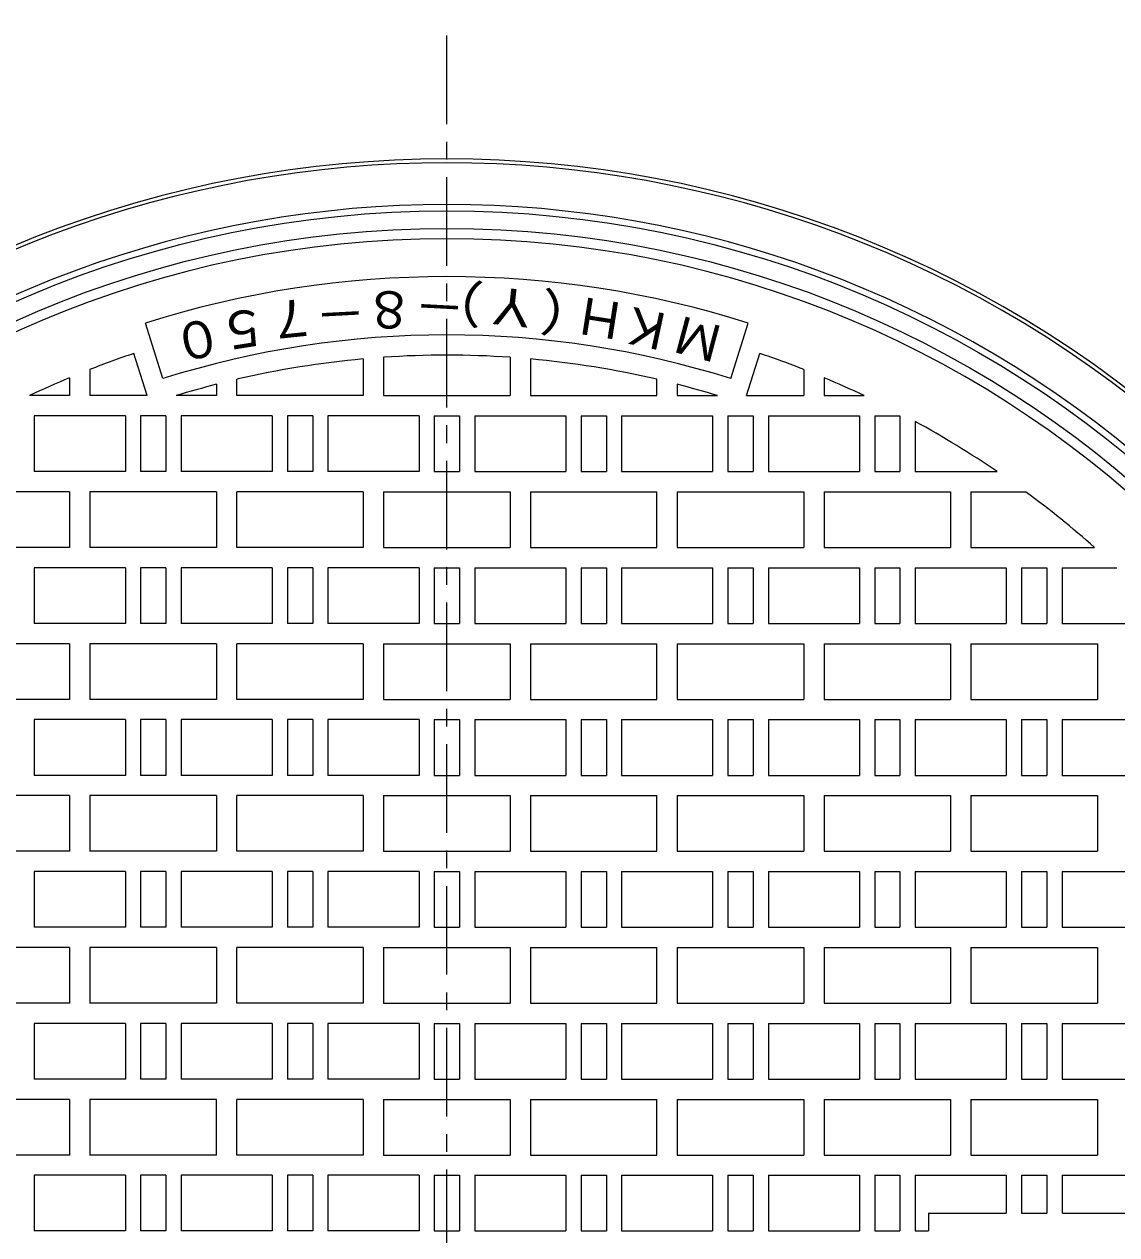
# Model space of a CAD drawing. Units: millimetres, scale not verified. Extents: x -1027 to 1330, y -945 to 927.
# Drawn here: x -680.8 to -249.2, y 448.6 to 926.8 of the extents above; entities that cross this region are included whole.
import ezdxf
from ezdxf.enums import TextEntityAlignment as Align

# ---------------------------------------------------------------- set-up
doc = ezdxf.new("R2010")
doc.units = ezdxf.units.MM
doc.header["$LTSCALE"] = 7
doc.linetypes.add('CHAIN1', pattern=[8, 5, -1, 1, -1])
doc.layers.add('0-1_躯体', color=2, linetype='Continuous', lineweight=9)
doc.layers.add('0-2_仕上', color=3, linetype='Continuous', lineweight=9)
doc.styles.add('ＭＳ ゴシック', font='')
doc.styles.get('ＭＳ ゴシック').set_extended_font_data('MS Gothic')

msp = doc.modelspace()

# ---------------------------------------------------------------- linework, layer by layer
at = {"layer": '0-1_躯体'}
for radius in [422, 415]:
    msp.add_circle((-513.805, 431.078), radius, dxfattribs=at)
for radius, start, end in [(442.5, 46.16939, 133.83061), (441, 48.05461, 131.94537), (424.5, 48.80472, 131.19527)]:
    msp.add_arc((-513.805, 431.078), radius, start, end, dxfattribs=at)
at = {"layer": '0-2_仕上', "linetype": 'CHAIN1'}
msp.add_line((-513.805, -64.646), (-513.805, 926.802), dxfattribs=at)
at = {"layer": '0-2_仕上'}
for p, q in [((-625.968, 786.815), (-632.884, 808.75)), ((-401.641, 786.815), (-394.725, 808.75)), ((-632.232, 780.078), (-637.482, 796.728)), ((-546.805, 794.583), (-546.805, 780.078)), ((-538.805, 795.221), (-538.805, 780.078)), ((-488.805, 795.221), (-488.805, 780.078)), ((-480.805, 794.583), (-480.805, 780.078)), ((-395.378, 780.078), (-390.127, 796.728)), ((-654.805, 790.404), (-654.805, 780.078)), ((-372.805, 790.404), (-372.805, 780.078)), ((-662.805, 787.161), (-662.805, 780.078)), ((-596.804, 780.078), (-596.804, 786.516)), ((-430.805, 780.078), (-430.805, 786.516)), ((-364.805, 787.161), (-364.805, 780.078)), ((-662.805, 780.078), (-678.714, 780.078)), ((-632.232, 780.078), (-654.805, 780.078)), ((-546.805, 780.078), (-596.804, 780.078)), ((-538.805, 780.078), (-488.805, 780.078)), ((-480.805, 780.078), (-430.805, 780.078)), ((-395.378, 780.078), (-372.805, 780.078)), ((-364.805, 780.078), (-348.896, 780.078)), ((-640.804, 772.078), (-640.804, 750.078)), ((-624.805, 772.078), (-624.805, 750.078)), ((-582.805, 772.078), (-582.805, 750.078)), ((-566.805, 772.078), (-566.805, 750.078)), ((-560.805, 772.078), (-560.805, 750.078)), ((-524.804, 772.078), (-560.805, 772.078)), ((-518.805, 772.078), (-518.805, 750.078)), ((-518.805, 772.078), (-508.805, 772.078)), ((-508.805, 772.078), (-508.805, 750.078)), ((-502.805, 772.078), (-466.805, 772.078)), ((-466.805, 772.078), (-466.805, 750.078)), ((-460.805, 772.078), (-460.805, 750.078)), ((-444.805, 772.078), (-444.805, 750.078)), ((-402.805, 772.078), (-402.805, 750.078)), ((-386.805, 772.078), (-386.805, 750.078)), ((-344.805, 772.078), (-334.805, 772.078)), ((-334.805, 772.078), (-334.805, 750.078)), ((-328.805, 769.857), (-328.805, 750.078)), ((-640.804, 750.078), (-676.804, 750.078)), ((-624.805, 750.078), (-634.804, 750.078)), ((-582.805, 750.078), (-618.804, 750.078)), ((-566.805, 750.078), (-576.804, 750.078)), ((-518.805, 750.078), (-508.805, 750.078)), ((-460.805, 750.078), (-450.805, 750.078)), ((-444.805, 750.078), (-408.805, 750.078)), ((-402.805, 750.078), (-392.805, 750.078)), ((-386.805, 750.078), (-350.805, 750.078)), ((-328.805, 750.078), (-296.469, 750.078)), ((-662.805, 742.078), (-712.805, 742.078)), ((-654.805, 742.078), (-654.805, 720.078)), ((-604.805, 742.078), (-654.805, 742.078)), ((-546.805, 742.078), (-596.804, 742.078)), ((-596.804, 720.078), (-596.804, 742.078)), ((-546.805, 742.078), (-546.805, 720.078)), ((-538.805, 742.078), (-538.805, 720.078)), ((-538.805, 742.078), (-488.805, 742.078)), ((-488.805, 742.078), (-488.805, 720.078)), ((-480.805, 742.078), (-480.805, 720.078)), ((-480.805, 742.078), (-430.805, 742.078)), ((-430.805, 720.078), (-430.805, 742.078)), ((-422.805, 742.078), (-372.805, 742.078)), ((-372.805, 742.078), (-372.805, 720.078)), ((-364.805, 742.078), (-314.805, 742.078)), ((-314.805, 742.078), (-314.805, 720.078)), ((-306.805, 742.078), (-306.805, 720.078)), ((-306.805, 742.078), (-285.167, 742.078)), ((-546.805, 720.078), (-596.804, 720.078)), ((-538.805, 720.078), (-488.805, 720.078)), ((-480.805, 720.078), (-430.805, 720.078)), ((-306.805, 720.078), (-257.924, 720.078)), ((-640.804, 712.078), (-640.804, 690.078)), ((-624.805, 712.078), (-624.805, 690.078)), ((-582.805, 712.078), (-582.805, 690.078)), ((-566.805, 712.078), (-566.805, 690.078)), ((-560.805, 712.078), (-560.805, 690.078)), ((-524.804, 712.078), (-560.805, 712.078)), ((-518.805, 712.078), (-518.805, 690.078)), ((-518.805, 712.078), (-508.805, 712.078)), ((-508.805, 712.078), (-508.805, 690.078)), ((-502.805, 712.078), (-466.805, 712.078)), ((-466.805, 712.078), (-466.805, 690.078)), ((-460.805, 712.078), (-460.805, 690.078)), ((-444.805, 712.078), (-444.805, 690.078)), ((-402.805, 712.078), (-402.805, 690.078)), ((-386.805, 712.078), (-386.805, 690.078)), ((-344.805, 712.078), (-344.805, 690.078)), ((-328.805, 712.078), (-328.805, 690.078)), ((-286.805, 712.078), (-286.805, 690.078)), ((-270.805, 712.078), (-249.164, 712.078)), ((-640.804, 690.078), (-676.804, 690.078)), ((-624.805, 690.078), (-634.804, 690.078)), ((-582.805, 690.078), (-618.804, 690.078)), ((-566.805, 690.078), (-576.804, 690.078)), ((-518.805, 690.078), (-508.805, 690.078)), ((-460.805, 690.078), (-450.805, 690.078)), ((-444.805, 690.078), (-408.805, 690.078)), ((-402.805, 690.078), (-392.805, 690.078)), ((-386.805, 690.078), (-350.805, 690.078)), ((-344.805, 690.078), (-334.805, 690.078)), ((-328.805, 690.078), (-292.805, 690.078)), ((-286.805, 690.078), (-276.805, 690.078)), ((-662.805, 682.078), (-712.805, 682.078)), ((-654.805, 682.078), (-654.805, 660.078)), ((-604.805, 682.078), (-654.805, 682.078)), ((-546.805, 682.078), (-596.804, 682.078)), ((-596.804, 660.078), (-596.804, 682.078)), ((-546.805, 682.078), (-546.805, 660.078)), ((-538.805, 682.078), (-538.805, 660.078)), ((-538.805, 682.078), (-488.805, 682.078)), ((-488.805, 682.078), (-488.805, 660.078)), ((-480.805, 682.078), (-480.805, 660.078)), ((-480.805, 682.078), (-430.805, 682.078)), ((-430.805, 660.078), (-430.805, 682.078)), ((-422.805, 682.078), (-372.805, 682.078)), ((-372.805, 682.078), (-372.805, 660.078)), ((-364.805, 682.078), (-314.805, 682.078)), ((-314.805, 682.078), (-314.805, 660.078)), ((-306.805, 682.078), (-256.805, 682.078)), ((-256.805, 682.078), (-256.805, 660.078)), ((-546.805, 660.078), (-596.804, 660.078)), ((-538.805, 660.078), (-488.805, 660.078)), ((-480.805, 660.078), (-430.805, 660.078)), ((-640.804, 652.078), (-640.804, 630.078)), ((-624.805, 652.078), (-624.805, 630.078)), ((-582.805, 652.078), (-582.805, 630.078)), ((-566.805, 652.078), (-566.805, 630.078)), ((-560.805, 652.078), (-560.805, 630.078)), ((-524.804, 652.078), (-560.805, 652.078)), ((-518.805, 652.078), (-518.805, 630.078)), ((-518.805, 652.078), (-508.805, 652.078)), ((-508.805, 652.078), (-508.805, 630.078)), ((-502.805, 652.078), (-466.805, 652.078)), ((-466.805, 652.078), (-466.805, 630.078)), ((-460.805, 652.078), (-460.805, 630.078)), ((-444.805, 652.078), (-444.805, 630.078)), ((-402.805, 652.078), (-402.805, 630.078)), ((-386.805, 652.078), (-386.805, 630.078)), ((-344.805, 652.078), (-344.805, 630.078)), ((-328.805, 652.078), (-328.805, 630.078)), ((-286.805, 652.078), (-286.805, 630.078)), ((-270.805, 652.078), (-270.805, 630.078)), ((-640.804, 630.078), (-676.804, 630.078)), ((-624.805, 630.078), (-634.804, 630.078)), ((-582.805, 630.078), (-618.804, 630.078)), ((-566.805, 630.078), (-576.804, 630.078)), ((-518.805, 630.078), (-508.805, 630.078)), ((-460.805, 630.078), (-450.805, 630.078)), ((-444.805, 630.078), (-408.805, 630.078)), ((-402.805, 630.078), (-392.805, 630.078)), ((-386.805, 630.078), (-350.805, 630.078)), ((-344.805, 630.078), (-334.805, 630.078)), ((-328.805, 630.078), (-292.805, 630.078)), ((-286.805, 630.078), (-276.805, 630.078)), ((-270.805, 630.078), (-234.805, 630.078)), ((-662.805, 622.078), (-712.805, 622.078)), ((-654.805, 622.078), (-654.805, 600.078)), ((-604.805, 622.078), (-654.805, 622.078)), ((-546.805, 622.078), (-596.804, 622.078)), ((-596.804, 600.078), (-596.804, 622.078)), ((-546.805, 622.078), (-546.805, 600.078)), ((-538.805, 622.078), (-538.805, 600.078)), ((-538.805, 622.078), (-488.805, 622.078)), ((-488.805, 622.078), (-488.805, 600.078)), ((-480.805, 622.078), (-480.805, 600.078)), ((-480.805, 622.078), (-430.805, 622.078)), ((-430.805, 600.078), (-430.805, 622.078)), ((-422.805, 622.078), (-372.805, 622.078)), ((-372.805, 622.078), (-372.805, 600.078)), ((-364.805, 622.078), (-314.805, 622.078)), ((-314.805, 622.078), (-314.805, 600.078)), ((-306.805, 622.078), (-256.805, 622.078)), ((-256.805, 622.078), (-256.805, 600.078)), ((-546.805, 600.078), (-596.804, 600.078)), ((-538.805, 600.078), (-488.805, 600.078)), ((-480.805, 600.078), (-430.805, 600.078)), ((-640.804, 592.078), (-640.804, 570.078)), ((-624.805, 592.078), (-624.805, 570.078)), ((-582.805, 592.078), (-582.805, 570.078)), ((-566.805, 592.078), (-566.805, 570.078)), ((-560.805, 592.078), (-560.805, 570.078)), ((-524.804, 592.078), (-560.805, 592.078)), ((-518.805, 592.078), (-518.805, 570.078)), ((-518.805, 592.078), (-508.805, 592.078)), ((-508.805, 592.078), (-508.805, 570.078)), ((-502.805, 592.078), (-466.805, 592.078)), ((-466.805, 592.078), (-466.805, 570.078)), ((-460.805, 592.078), (-460.805, 570.078)), ((-444.805, 592.078), (-444.805, 570.078)), ((-402.805, 592.078), (-402.805, 570.078)), ((-386.805, 592.078), (-386.805, 570.078)), ((-344.805, 592.078), (-344.805, 570.078)), ((-328.805, 592.078), (-328.805, 570.078)), ((-286.805, 592.078), (-286.805, 570.078)), ((-270.805, 592.078), (-270.805, 570.078)), ((-640.804, 570.078), (-676.804, 570.078)), ((-624.805, 570.078), (-634.804, 570.078)), ((-582.805, 570.078), (-618.804, 570.078)), ((-566.805, 570.078), (-576.804, 570.078)), ((-518.805, 570.078), (-508.805, 570.078)), ((-460.805, 570.078), (-450.805, 570.078)), ((-444.805, 570.078), (-408.805, 570.078)), ((-402.805, 570.078), (-392.805, 570.078)), ((-386.805, 570.078), (-350.805, 570.078)), ((-344.805, 570.078), (-334.805, 570.078)), ((-328.805, 570.078), (-292.805, 570.078)), ((-286.805, 570.078), (-276.805, 570.078)), ((-270.805, 570.078), (-234.805, 570.078)), ((-662.805, 562.078), (-712.805, 562.078)), ((-654.805, 562.078), (-654.805, 540.078)), ((-604.805, 562.078), (-654.805, 562.078)), ((-546.805, 562.078), (-596.804, 562.078)), ((-596.804, 540.078), (-596.804, 562.078)), ((-546.805, 562.078), (-546.805, 540.078)), ((-538.805, 562.078), (-538.805, 540.078)), ((-538.805, 562.078), (-488.805, 562.078)), ((-488.805, 562.078), (-488.805, 540.078)), ((-480.805, 562.078), (-480.805, 540.078)), ((-480.805, 562.078), (-430.805, 562.078)), ((-430.805, 540.078), (-430.805, 562.078)), ((-422.805, 562.078), (-372.805, 562.078)), ((-372.805, 562.078), (-372.805, 540.078)), ((-364.805, 562.078), (-314.805, 562.078)), ((-314.805, 562.078), (-314.805, 540.078)), ((-306.805, 562.078), (-256.805, 562.078)), ((-256.805, 562.078), (-256.805, 540.078)), ((-546.805, 540.078), (-596.804, 540.078)), ((-538.805, 540.078), (-488.805, 540.078)), ((-480.805, 540.078), (-430.805, 540.078)), ((-640.804, 532.078), (-640.804, 510.078)), ((-624.805, 532.078), (-624.805, 510.078)), ((-582.805, 532.078), (-582.805, 510.078)), ((-566.805, 532.078), (-566.805, 510.078)), ((-560.805, 532.078), (-560.805, 510.078)), ((-524.804, 532.078), (-560.805, 532.078)), ((-518.805, 532.078), (-518.805, 510.078)), ((-518.805, 532.078), (-508.805, 532.078)), ((-508.805, 532.078), (-508.805, 510.078)), ((-502.805, 532.078), (-466.805, 532.078)), ((-466.805, 532.078), (-466.805, 510.078)), ((-460.805, 532.078), (-460.805, 510.078)), ((-444.805, 532.078), (-444.805, 510.078)), ((-402.805, 532.078), (-402.805, 510.078)), ((-386.805, 532.078), (-386.805, 510.078)), ((-344.805, 532.078), (-344.805, 510.078)), ((-328.805, 532.078), (-328.805, 510.078)), ((-286.805, 532.078), (-286.805, 510.078)), ((-270.805, 532.078), (-270.805, 510.078)), ((-640.804, 510.078), (-676.804, 510.078)), ((-624.805, 510.078), (-634.804, 510.078)), ((-582.805, 510.078), (-618.804, 510.078)), ((-566.805, 510.078), (-576.804, 510.078)), ((-518.805, 510.078), (-508.805, 510.078)), ((-460.805, 510.078), (-450.805, 510.078)), ((-444.805, 510.078), (-408.805, 510.078)), ((-402.805, 510.078), (-392.805, 510.078)), ((-386.805, 510.078), (-350.805, 510.078)), ((-344.805, 510.078), (-334.805, 510.078)), ((-328.805, 510.078), (-292.805, 510.078)), ((-286.805, 510.078), (-276.805, 510.078)), ((-270.805, 510.078), (-234.805, 510.078)), ((-662.805, 502.078), (-712.805, 502.078)), ((-654.805, 502.078), (-654.805, 480.078)), ((-604.805, 502.078), (-654.805, 502.078)), ((-604.805, 480.078), (-604.805, 502.078)), ((-546.805, 502.078), (-596.804, 502.078)), ((-596.804, 480.078), (-596.804, 502.078)), ((-546.805, 502.078), (-546.805, 480.078)), ((-538.805, 502.078), (-538.805, 480.078)), ((-538.805, 502.078), (-488.805, 502.078)), ((-488.805, 502.079), (-488.805, 480.078)), ((-480.805, 502.079), (-480.805, 480.078)), ((-480.805, 502.079), (-430.805, 502.079)), ((-430.805, 480.078), (-430.805, 502.079)), ((-422.805, 502.078), (-372.805, 502.078)), ((-422.805, 502.078), (-422.805, 480.078)), ((-372.805, 502.078), (-372.805, 480.078)), ((-364.805, 502.078), (-314.805, 502.078)), ((-314.805, 502.078), (-314.805, 480.078)), ((-306.805, 502.078), (-256.805, 502.078)), ((-256.805, 502.078), (-256.805, 480.078)), ((-604.805, 480.078), (-654.805, 480.078)), ((-546.805, 480.078), (-596.804, 480.078)), ((-538.805, 480.078), (-488.805, 480.078)), ((-480.805, 480.078), (-430.805, 480.078)), ((-422.805, 480.078), (-372.805, 480.078)), ((-640.804, 472.078), (-640.804, 450.078)), ((-624.805, 472.078), (-624.805, 450.078)), ((-582.805, 472.078), (-582.805, 450.078)), ((-566.805, 472.078), (-566.805, 450.078)), ((-560.805, 472.078), (-560.805, 450.078)), ((-524.804, 472.078), (-560.805, 472.078)), ((-518.805, 472.078), (-518.805, 450.078)), ((-518.805, 472.078), (-508.805, 472.078)), ((-508.805, 472.078), (-508.805, 450.078)), ((-502.805, 472.078), (-466.805, 472.078)), ((-466.805, 472.078), (-466.805, 450.078)), ((-460.805, 472.078), (-460.805, 450.078)), ((-444.805, 472.078), (-444.805, 450.078)), ((-402.805, 472.078), (-402.805, 450.078)), ((-386.805, 472.078), (-386.805, 450.078)), ((-344.805, 472.078), (-344.805, 450.078)), ((-328.805, 472.078), (-328.805, 450.078)), ((-328.805, 472.078), (-292.805, 472.078)), ((-292.805, 472.078), (-292.805, 457.078)), ((-286.805, 472.078), (-276.805, 472.078)), ((-286.805, 472.078), (-286.805, 457.078)), ((-276.805, 472.078), (-276.805, 457.078)), ((-270.805, 472.078), (-270.805, 457.078)), ((-323.574, 457.078), (-323.574, 450.078)), ((-323.574, 457.078), (-292.805, 457.078)), ((-286.805, 457.078), (-276.805, 457.078)), ((-270.573, 457.078), (-239.574, 457.078)), ((-640.804, 450.078), (-676.804, 450.078)), ((-624.805, 450.078), (-634.804, 450.078)), ((-582.805, 450.078), (-618.804, 450.078)), ((-566.805, 450.078), (-576.804, 450.078)), ((-518.805, 450.078), (-508.805, 450.078)), ((-460.805, 450.078), (-450.805, 450.078)), ((-444.805, 450.078), (-408.805, 450.078)), ((-402.805, 450.078), (-392.805, 450.078)), ((-386.805, 450.078), (-350.805, 450.078)), ((-344.805, 450.078), (-334.805, 450.078)), ((-328.805, 450.078), (-323.574, 450.078))]:
    msp.add_line(p, q, dxfattribs=at)
for points in [[(-604.805, 784.552), (-604.805, 780.078), (-620.688, 780.078)], [(-422.805, 784.552), (-422.805, 780.078), (-406.922, 780.078)], [(-640.804, 772.078), (-676.804, 772.078), (-676.804, 750.078)], [(-624.805, 772.078), (-634.804, 772.078), (-634.804, 750.078)], [(-582.805, 772.078), (-618.804, 772.078), (-618.804, 750.078)], [(-566.805, 772.078), (-576.804, 772.078), (-576.804, 750.078)], [(-524.804, 772.078), (-524.804, 750.078), (-560.805, 750.078)], [(-502.805, 772.078), (-502.805, 750.078), (-466.805, 750.078)], [(-460.805, 772.078), (-450.805, 772.078), (-450.805, 750.078)], [(-444.805, 772.078), (-408.805, 772.078), (-408.805, 750.078)], [(-402.805, 772.078), (-392.805, 772.078), (-392.805, 750.078)], [(-386.805, 772.078), (-350.805, 772.078), (-350.805, 750.078)], [(-344.805, 772.078), (-344.805, 750.078), (-334.805, 750.078)], [(-662.805, 742.078), (-662.805, 720.078), (-712.805, 720.078)], [(-604.805, 742.078), (-604.805, 720.078), (-654.805, 720.078)], [(-422.805, 742.078), (-422.805, 720.078), (-372.805, 720.078)], [(-364.805, 742.078), (-364.805, 720.078), (-314.805, 720.078)], [(-640.804, 712.078), (-676.804, 712.078), (-676.804, 690.078)], [(-624.805, 712.078), (-634.804, 712.078), (-634.804, 690.078)], [(-582.805, 712.078), (-618.804, 712.078), (-618.804, 690.078)], [(-566.805, 712.078), (-576.804, 712.078), (-576.804, 690.078)], [(-524.804, 712.078), (-524.804, 690.078), (-560.805, 690.078)], [(-502.805, 712.078), (-502.805, 690.078), (-466.805, 690.078)], [(-460.805, 712.078), (-450.805, 712.078), (-450.805, 690.078)], [(-444.805, 712.078), (-408.805, 712.078), (-408.805, 690.078)], [(-402.805, 712.078), (-392.805, 712.078), (-392.805, 690.078)], [(-386.805, 712.078), (-350.805, 712.078), (-350.805, 690.078)], [(-344.805, 712.078), (-334.805, 712.078), (-334.805, 690.078)], [(-328.805, 712.078), (-292.805, 712.078), (-292.805, 690.078)], [(-286.805, 712.078), (-276.805, 712.078), (-276.805, 690.078)], [(-270.805, 712.078), (-270.805, 690.078), (-234.805, 690.078)], [(-662.805, 682.078), (-662.805, 660.078), (-712.805, 660.078)], [(-604.805, 682.078), (-604.805, 660.078), (-654.805, 660.078)], [(-422.805, 682.078), (-422.805, 660.078), (-372.805, 660.078)], [(-364.805, 682.078), (-364.805, 660.078), (-314.805, 660.078)], [(-306.805, 682.078), (-306.805, 660.078), (-256.805, 660.078)], [(-640.804, 652.078), (-676.804, 652.078), (-676.804, 630.078)], [(-624.805, 652.078), (-634.804, 652.078), (-634.804, 630.078)], [(-582.805, 652.078), (-618.804, 652.078), (-618.804, 630.078)], [(-566.805, 652.078), (-576.804, 652.078), (-576.804, 630.078)], [(-524.804, 652.078), (-524.804, 630.078), (-560.805, 630.078)], [(-502.805, 652.078), (-502.805, 630.078), (-466.805, 630.078)], [(-460.805, 652.078), (-450.805, 652.078), (-450.805, 630.078)], [(-444.805, 652.078), (-408.805, 652.078), (-408.805, 630.078)], [(-402.805, 652.078), (-392.805, 652.078), (-392.805, 630.078)], [(-386.805, 652.078), (-350.805, 652.078), (-350.805, 630.078)], [(-344.805, 652.078), (-334.805, 652.078), (-334.805, 630.078)], [(-328.805, 652.078), (-292.805, 652.078), (-292.805, 630.078)], [(-286.805, 652.078), (-276.805, 652.078), (-276.805, 630.078)], [(-270.805, 652.078), (-234.805, 652.078), (-234.805, 630.078)], [(-662.805, 622.078), (-662.805, 600.078), (-712.805, 600.078)], [(-604.805, 622.078), (-604.805, 600.078), (-654.805, 600.078)], [(-422.805, 622.078), (-422.805, 600.078), (-372.805, 600.078)], [(-364.805, 622.078), (-364.805, 600.078), (-314.805, 600.078)], [(-306.805, 622.078), (-306.805, 600.078), (-256.805, 600.078)], [(-640.804, 592.078), (-676.804, 592.078), (-676.804, 570.078)], [(-624.805, 592.078), (-634.804, 592.078), (-634.804, 570.078)], [(-582.805, 592.078), (-618.804, 592.078), (-618.804, 570.078)], [(-566.805, 592.078), (-576.804, 592.078), (-576.804, 570.078)], [(-524.804, 592.078), (-524.804, 570.078), (-560.805, 570.078)], [(-502.805, 592.078), (-502.805, 570.078), (-466.805, 570.078)], [(-460.805, 592.078), (-450.805, 592.078), (-450.805, 570.078)], [(-444.805, 592.078), (-408.805, 592.078), (-408.805, 570.078)], [(-402.805, 592.078), (-392.805, 592.078), (-392.805, 570.078)], [(-386.805, 592.078), (-350.805, 592.078), (-350.805, 570.078)], [(-344.805, 592.078), (-334.805, 592.078), (-334.805, 570.078)], [(-328.805, 592.078), (-292.805, 592.078), (-292.805, 570.078)], [(-286.805, 592.078), (-276.805, 592.078), (-276.805, 570.078)], [(-270.805, 592.078), (-234.805, 592.078), (-234.805, 570.078)], [(-662.805, 562.078), (-662.805, 540.078), (-712.805, 540.078)], [(-604.805, 562.078), (-604.805, 540.078), (-654.805, 540.078)], [(-422.805, 562.078), (-422.805, 540.078), (-372.805, 540.078)], [(-364.805, 562.078), (-364.805, 540.078), (-314.805, 540.078)], [(-306.805, 562.078), (-306.805, 540.078), (-256.805, 540.078)], [(-640.804, 532.078), (-676.804, 532.078), (-676.804, 510.078)], [(-624.805, 532.078), (-634.804, 532.078), (-634.804, 510.078)], [(-582.805, 532.078), (-618.804, 532.078), (-618.804, 510.078)], [(-566.805, 532.078), (-576.804, 532.078), (-576.804, 510.078)], [(-524.804, 532.078), (-524.804, 510.078), (-560.805, 510.078)], [(-502.805, 532.078), (-502.805, 510.078), (-466.805, 510.078)], [(-460.805, 532.078), (-450.805, 532.078), (-450.805, 510.078)], [(-444.805, 532.078), (-408.805, 532.078), (-408.805, 510.078)], [(-402.805, 532.078), (-392.805, 532.078), (-392.805, 510.078)], [(-386.805, 532.078), (-350.805, 532.078), (-350.805, 510.078)], [(-344.805, 532.078), (-334.805, 532.078), (-334.805, 510.078)], [(-328.805, 532.078), (-292.805, 532.078), (-292.805, 510.078)], [(-286.805, 532.078), (-276.805, 532.078), (-276.805, 510.078)], [(-270.805, 532.078), (-234.805, 532.078), (-234.805, 510.078)], [(-662.805, 502.078), (-662.805, 480.078), (-712.805, 480.078)], [(-364.805, 502.078), (-364.805, 480.078), (-314.805, 480.078)], [(-306.805, 502.078), (-306.805, 480.078), (-256.805, 480.078)], [(-640.804, 472.078), (-676.804, 472.078), (-676.804, 450.078)], [(-624.805, 472.078), (-634.804, 472.078), (-634.804, 450.078)], [(-582.805, 472.078), (-618.804, 472.078), (-618.804, 450.078)], [(-566.805, 472.078), (-576.804, 472.078), (-576.804, 450.078)], [(-524.804, 472.078), (-524.804, 450.078), (-560.805, 450.078)], [(-502.805, 472.078), (-502.805, 450.078), (-466.805, 450.078)], [(-460.805, 472.078), (-450.805, 472.078), (-450.805, 450.078)], [(-444.805, 472.078), (-408.805, 472.078), (-408.805, 450.078)], [(-402.805, 472.078), (-392.805, 472.078), (-392.805, 450.078)], [(-386.805, 472.078), (-350.805, 472.078), (-350.805, 450.078)], [(-344.805, 472.078), (-334.805, 472.078), (-334.805, 450.078)], [(-270.805, 472.078), (-234.805, 472.078), (-234.805, 450.078)]]:
    msp.add_lwpolyline(points, dxfattribs=at)
for radius, start, end in [(411, 0, 180), (396, 72.49998, 107.50002), (373, 72.49998, 107.50002), (386, 108.68756, 111.42511), (365, 95.18726, 103.14389), (365, 86.07256, 93.92744), (365, 76.85611, 84.81274), (386, 68.57489, 71.31244), (386, 112.70647, 115.29164), (365, 104.43698, 107.02754), (365, 72.97246, 75.56302), (386, 64.70836, 67.29353), (386, 55.73322, 61.36197), (386, 48.47826, 53.67784)]:
    msp.add_arc((-513.805, 431.078), radius, start, end, dxfattribs=at)

# ---------------------------------------------------------------- texts
at = {"layer": '0-2_仕上', "color": 6, "style": 'ＭＳ ゴシック', "width": 1.15}
msp.add_text('（Ｙ）', height=14.66, rotation=174, dxfattribs=at).set_placement((-452.573, 823.036), align=Align.BOTTOM_LEFT)
at = {"layer": '0-2_仕上', "color": 6, "style": 'ＭＳ ゴシック'}
for s, rotation, p in [('７', 186, (-566.438, 823.185)), ('８', 180, (-526.629, 825.698)), ('Ｈ', 171, (-441.508, 820.622)), ('５', 189, (-586.379, 819.464)), ('－', 183, (-546.521, 824.801)), ('－', 177, (-506.071, 826.568)), ('Ｋ', 168, (-422.42, 815.885)), ('０', 192, (-604.957, 815.713)), ('Ｍ', 165, (-401.979, 811.129))]:
    msp.add_text(s, height=14.66, rotation=rotation, dxfattribs=at).set_placement(p, align=Align.BOTTOM_LEFT)

doc.saveas('drawing.dxf')
